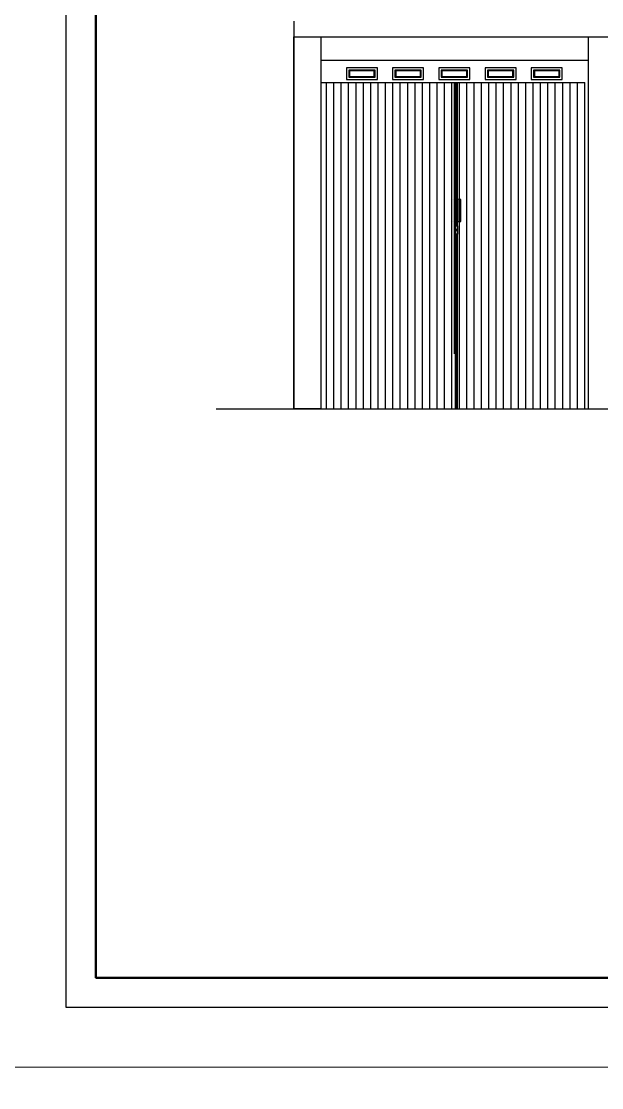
# Model space of a CAD drawing. Header units: centimetres. Extents: x -377343 to 693706, y 194584 to 813780.
# Drawn here: x 174414 to 175163, y 498482 to 499858 of the extents above; entities that cross this region are included whole.
import ezdxf

# ---------------------------------------------------------------- set-up
doc = ezdxf.new("R2010")
doc.units = ezdxf.units.CM
doc.layers.add('Kertas', color=252, linetype='Continuous', lineweight=20)
doc.layers.add('Legenda', color=252, linetype='Continuous', lineweight=20)
doc.layers.add('Layer1', color=7, linetype='Continuous')
doc.layers.add('PIPA', color=11, linetype='Continuous')

msp = doc.modelspace()

# ---------------------------------------------------------------- hatches: boundary and pattern name
at = {"layer": 'Layer1', "true_color": 0x636466}
h = msp.add_hatch(dxfattribs=at)
h.set_pattern_fill('ANSI31', color=251, scale=3, angle=45)
h.set_pattern_definition([(90, (163587.681, 496347.978), (-9.525, 0), [])])
h.paths.add_polyline_path([(174973.289, 499778.611), (174800.789, 499778.611), (174800.789, 499357.611), (174973.289, 499357.611)])
h.paths.add_polyline_path([(175145.789, 499778.611), (174977.289, 499778.611), (174977.289, 499357.611), (175145.789, 499357.611)])
at = {"layer": 'Layer1'}
h = msp.add_hatch(color=256, dxfattribs=at)
h.dxf.hatch_style = 1
h.paths.add_polyline_path([(174975.289, 499628.389), (174968.252, 499628.389), (174968.252, 499599.295), (174975.289, 499599.295)])
h.paths.add_polyline_path([(174968.452, 499599.495), (174968.452, 499628.176), (174975.089, 499628.176), (174975.089, 499599.495)], flags=16)
h.paths.add_polyline_path([(174981.904, 499628.173), (174975.289, 499628.389), (174975.289, 499599.295), (174981.904, 499599.079)])
h.paths.add_polyline_path([(174975.489, 499599.495), (174975.489, 499628.189), (174981.704, 499627.973), (174981.704, 499599.279)], flags=16)
at = {"layer": 'Layer1', "true_color": 0x636466}
h = msp.add_hatch(color=251, dxfattribs=at)
h.dxf.hatch_style = 1
h.paths.add_polyline_path([(174975.289, 499628.389), (174973.289, 499628.389), (174973.289, 499599.295), (174975.289, 499599.295)])
h.paths.add_polyline_path([(174973.489, 499599.495), (174973.489, 499628.176), (174975.089, 499628.176), (174975.089, 499599.495)], flags=16)
h.paths.add_polyline_path([(174977.289, 499628.389), (174975.289, 499628.389), (174975.289, 499599.295), (174977.289, 499599.295)])
h.paths.add_polyline_path([(174975.489, 499599.495), (174975.489, 499628.189), (174977.089, 499628.189), (174977.089, 499599.495)], flags=16)

# ---------------------------------------------------------------- linework, layer by layer
at = {"layer": 'Kertas'}
msp.add_lwpolyline([(174356.461, 500796.755), (177553.804, 500796.755), (177553.804, 498508.536), (174356.461, 498508.536)], close=True, dxfattribs=at)
at = {"layer": 'Layer1'}
for p, q in [((174765.789, 499857.611), (174765.789, 499357.611)), ((174765.789, 499837.611), (176700.789, 499837.611)), ((174800.789, 499837.611), (174800.789, 499357.611)), ((175145.789, 499837.611), (175145.789, 499357.611)), ((174800.789, 499807.611), (175145.789, 499807.611)), ((174800.789, 499778.611), (175141.506, 499778.611)), ((174973.289, 499428.611), (174973.289, 499778.611)), ((174974.789, 499628.389), (174974.789, 499778.611)), ((174975.789, 499628.389), (174975.789, 499778.611)), ((174977.289, 499357.611), (174977.289, 499778.611)), ((174975.289, 499628.389), (174975.289, 499628.389)), ((174975.289, 499628.389), (174975.289, 499599.295)), ((174975.289, 499628.389), (174975.289, 499628.389)), ((174975.289, 499628.389), (174975.289, 499599.295)), ((174974.789, 499593.722), (174974.789, 499599.295)), ((174975.789, 499593.722), (174975.789, 499599.295)), ((174974.789, 499357.611), (174974.789, 499583.188)), ((174975.789, 499357.611), (174975.789, 499583.188)), ((174665.789, 499357.611), (176800.789, 499357.611))]:
    msp.add_line(p, q, dxfattribs=at)
for points in [[(174765.789, 499837.611), (174800.789, 499837.611), (174800.789, 499357.611), (174765.789, 499357.611)], [(174873.765, 499782.611), (174873.765, 499797.611), (174833.765, 499797.611), (174833.765, 499782.611)], [(174870.765, 499785.611), (174870.765, 499794.611), (174836.765, 499794.611), (174836.765, 499785.611)], [(174869.765, 499786.611), (174869.765, 499793.611), (174837.765, 499793.611), (174837.765, 499786.611)], [(174933.432, 499782.611), (174933.432, 499797.611), (174893.432, 499797.611), (174893.432, 499782.611)], [(174930.432, 499785.611), (174930.432, 499794.611), (174896.432, 499794.611), (174896.432, 499785.611)], [(174929.432, 499786.611), (174929.432, 499793.611), (174897.432, 499793.611), (174897.432, 499786.611)], [(174993.099, 499782.611), (174993.099, 499797.611), (174953.099, 499797.611), (174953.099, 499782.611)], [(174990.099, 499785.611), (174990.099, 499794.611), (174956.099, 499794.611), (174956.099, 499785.611)], [(174989.099, 499786.611), (174989.099, 499793.611), (174957.099, 499793.611), (174957.099, 499786.611)], [(175052.765, 499782.611), (175052.765, 499797.611), (175012.765, 499797.611), (175012.765, 499782.611)], [(175049.765, 499785.611), (175049.765, 499794.611), (175015.765, 499794.611), (175015.765, 499785.611)], [(175048.765, 499786.611), (175048.765, 499793.611), (175016.765, 499793.611), (175016.765, 499786.611)], [(175112.432, 499782.611), (175112.432, 499797.611), (175072.432, 499797.611), (175072.432, 499782.611)], [(175109.432, 499785.611), (175109.432, 499794.611), (175075.432, 499794.611), (175075.432, 499785.611)], [(175108.432, 499786.611), (175108.432, 499793.611), (175076.432, 499793.611), (175076.432, 499786.611)], [(174973.289, 499628.389), (174977.289, 499628.389), (174977.289, 499599.295), (174973.289, 499599.295)], [(174973.289, 499628.389), (174977.289, 499628.389), (174977.289, 499599.295), (174973.289, 499599.295)], [(174975.089, 499628.176), (174973.489, 499628.176), (174973.489, 499599.495), (174975.089, 499599.495)], [(174975.089, 499628.176), (174973.489, 499628.176), (174973.489, 499599.495), (174975.089, 499599.495)], [(174975.489, 499599.495), (174977.089, 499599.495), (174977.089, 499628.189), (174975.489, 499628.189)], [(174975.489, 499599.495), (174981.704, 499599.279), (174981.704, 499627.973), (174975.489, 499628.189)], [(174974.789, 499593.722), (174977.289, 499593.722), (174977.289, 499583.188), (174974.789, 499583.188)]]:
    msp.add_lwpolyline(points, close=True, dxfattribs=at)
for points in [[(174975.289, 499628.389), (174973.289, 499628.389), (174973.289, 499599.295), (174975.289, 499599.295)], [(174975.289, 499628.389), (174973.289, 499628.389), (174973.289, 499599.295), (174975.289, 499599.295)], [(174975.289, 499599.295), (174977.289, 499599.295), (174977.289, 499628.389), (174975.289, 499628.389)], [(174975.289, 499599.295), (174977.289, 499599.295), (174977.289, 499628.389), (174975.289, 499628.389)]]:
    msp.add_lwpolyline(points, dxfattribs=at)
for radius in [1.25, 1.15, 1.05, 0.95]:
    msp.add_circle((174976.039, 499588.455), radius, dxfattribs=at)
at = {"layer": 'Legenda', "color": 5, "lineweight": 30}
msp.add_lwpolyline([(174472.028, 500681.188), (177476.76, 500681.188), (177476.76, 498585.58), (174472.028, 498585.58)], close=True, dxfattribs=at)
at = {"layer": 'Legenda', "color": 1, "lineweight": 50}
msp.add_lwpolyline([(174510.55, 500642.666), (176937.449, 500642.666), (176937.449, 498624.103), (174510.55, 498624.103)], close=True, dxfattribs=at)
at = {"layer": 'PIPA', "lineweight": 35, "extrusion": (0, 0.816497, 0.57735), "elevation": 193451.324}
msp.add_lwpolyline([(-421704.212, -325591.681), (-159560.265, -63447.734), (377343.333, -600351.331), (-158232.47, -1135927.133), (-693706.405, -600453.199), (-454216.825, -360963.619)], dxfattribs=at)

doc.saveas('drawing.dxf')
